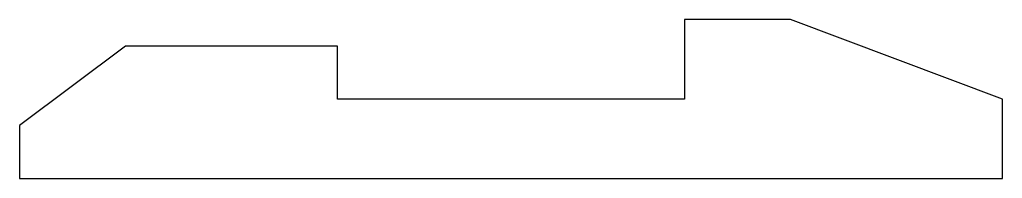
# Model space of a CAD drawing. Header units: millimetres. Extents: x 0 to 186, y 0 to 30.
import ezdxf

# ---------------------------------------------------------------- set-up
doc = ezdxf.new("R2010")
doc.units = ezdxf.units.MM
doc.layers.add('CUT', color=1, linetype='Continuous')

msp = doc.modelspace()

# ---------------------------------------------------------------- linework, layer by layer
at = {"layer": 'CUT'}
msp.add_lwpolyline([(0, 0), (185.5, 0), (185.5, 15), (145.5, 30), (125.5, 30), (125.5, 15), (60, 15), (60, 25), (20, 25), (0, 10)], close=True, dxfattribs=at)

doc.saveas('drawing.dxf')
